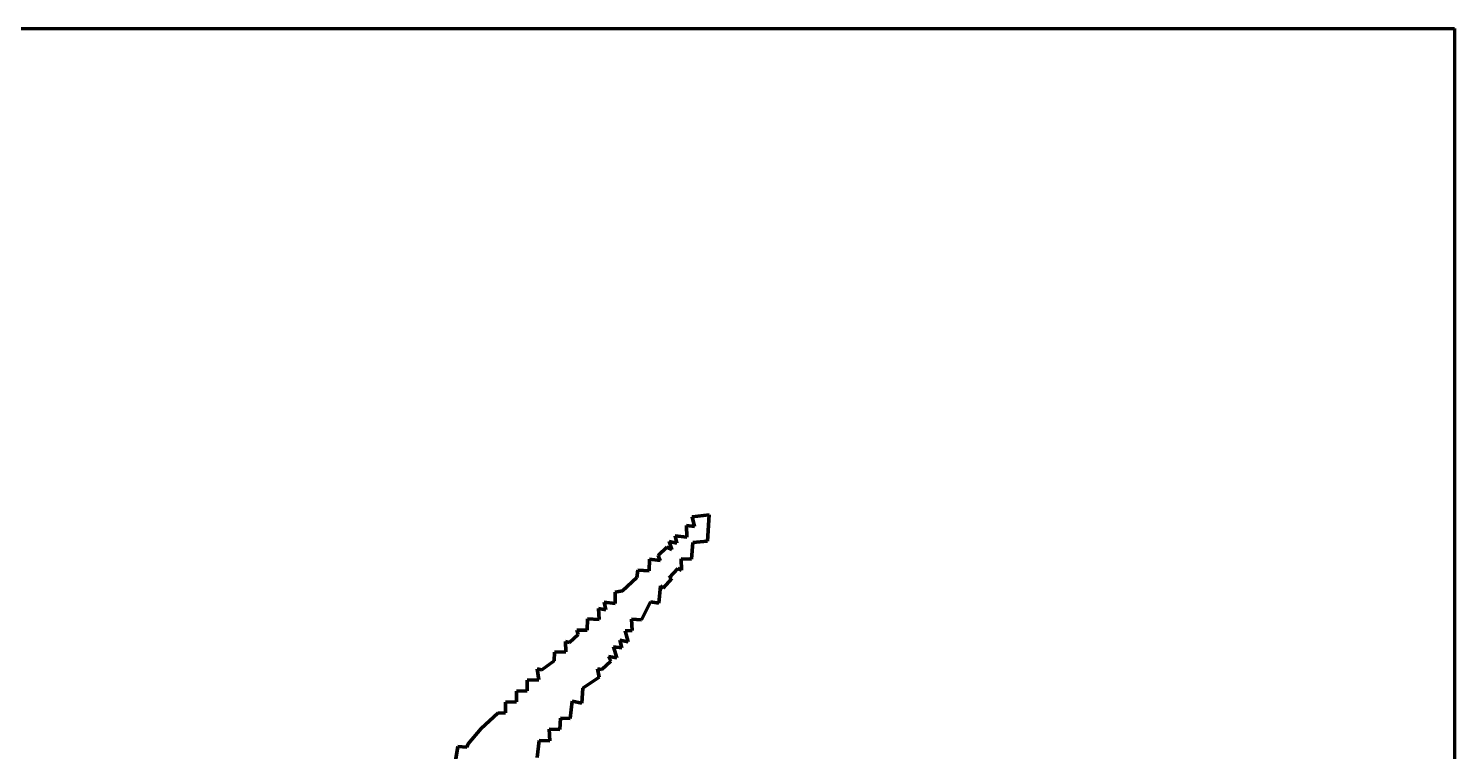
# Model space of a CAD drawing. Header units: millimetres. Extents: x 0 to 11.1, y 0 to 11.1.
# Drawn here: x 7.512 to 11.111, y 9.285 to 11.111 of the extents above; entities that cross this region are included whole.
import ezdxf

# ---------------------------------------------------------------- set-up
doc = ezdxf.new("R2010")
doc.units = ezdxf.units.MM
doc.layers.add('color#000000ff', color=7, linetype='CONTINUOUS', lineweight=100)
doc.layers.add('color#ffffffff', color=7, linetype='CONTINUOUS', lineweight=100)

msp = doc.modelspace()

# ---------------------------------------------------------------- linework, layer by layer
at = {"layer": 'color#000000ff'}
for p, q in [((9.1872, 9.8778), (9.23, 9.8827)), ((9.1927, 9.8531), (9.1872, 9.8778)), ((9.23, 9.8827), (9.2259, 9.8157)), ((9.1483, 9.8105), (9.1443, 9.8294)), ((9.1443, 9.8294), (9.1738, 9.8258)), ((9.1738, 9.8258), (9.1726, 9.8554)), ((9.1726, 9.8554), (9.1927, 9.8531)), ((9.1011, 9.7794), (9.123, 9.8012)), ((9.123, 9.8012), (9.1354, 9.7951)), ((9.1354, 9.7951), (9.1285, 9.8155)), ((9.1285, 9.8155), (9.1483, 9.8105)), ((9.1886, 9.8126), (9.1855, 9.7706)), ((9.2259, 9.8157), (9.1886, 9.8126)), ((9.0783, 9.7413), (9.0789, 9.7702)), ((9.0789, 9.7702), (9.1063, 9.7668)), ((9.1063, 9.7668), (9.1011, 9.7794)), ((9.1855, 9.7706), (9.1587, 9.7717)), ((9.1587, 9.7717), (9.1602, 9.7423)), ((9.011, 9.6906), (9.0472, 9.7245)), ((9.0472, 9.7245), (9.05, 9.7425)), ((9.05, 9.7425), (9.0783, 9.7413)), ((9.1352, 9.722), (9.1134, 9.6968)), ((9.1507, 9.7469), (9.1285, 9.7232)), ((9.1285, 9.7232), (9.1352, 9.722)), ((9.1602, 9.7423), (9.1507, 9.7469)), ((8.9924, 9.6585), (8.9925, 9.6868)), ((8.9925, 9.6868), (9.011, 9.6906)), ((9.1065, 9.7032), (9.1025, 9.6594)), ((9.1134, 9.6968), (9.1065, 9.7032)), ((8.9688, 9.6427), (8.9649, 9.6616)), ((8.9649, 9.6616), (8.9924, 9.6585)), ((9.0814, 9.6624), (9.0586, 9.617)), ((9.1025, 9.6594), (9.0814, 9.6624)), ((8.9216, 9.5907), (8.923, 9.6194)), ((8.923, 9.6194), (8.9522, 9.6183)), ((8.9522, 9.6183), (8.9506, 9.6458)), ((8.9506, 9.6458), (8.9688, 9.6427)), ((9.0586, 9.617), (9.0338, 9.6186)), ((9.0338, 9.6186), (9.0357, 9.5901)), ((8.8772, 9.5598), (8.8992, 9.5803)), ((8.8992, 9.5803), (8.8958, 9.5907)), ((8.8958, 9.5907), (8.9216, 9.5907)), ((9.0357, 9.5901), (9.0173, 9.5896)), ((9.0173, 9.5896), (9.0251, 9.5619)), ((8.8683, 9.536), (8.8668, 9.5625)), ((8.8668, 9.5625), (8.8772, 9.5598)), ((9.0093, 9.5462), (8.9884, 9.5494)), ((8.9884, 9.5494), (8.9968, 9.5211)), ((9.0251, 9.5619), (9.0039, 9.5658)), ((9.0039, 9.5658), (9.0093, 9.5462)), ((8.8071, 9.4908), (8.8387, 9.514)), ((8.8387, 9.514), (8.8392, 9.5356)), ((8.8392, 9.5356), (8.8683, 9.536)), ((8.9818, 9.5127), (8.9587, 9.4914)), ((8.9968, 9.5211), (8.9759, 9.5242)), ((8.9759, 9.5242), (8.9818, 9.5127)), ((8.7998, 9.4656), (8.7959, 9.4934)), ((8.7959, 9.4934), (8.8071, 9.4908)), ((8.9518, 9.4723), (8.9111, 9.4449)), ((8.9587, 9.4914), (8.9475, 9.4933)), ((8.9475, 9.4933), (8.9518, 9.4723)), ((8.743, 9.4101), (8.7435, 9.4367)), ((8.7435, 9.4367), (8.7703, 9.4379)), ((8.7703, 9.4379), (8.7705, 9.4651)), ((8.7705, 9.4651), (8.7998, 9.4656)), ((8.9111, 9.4449), (8.9082, 9.407)), ((8.7155, 9.4096), (8.743, 9.4101)), ((8.7158, 9.3823), (8.7155, 9.4096)), ((8.8838, 9.4116), (8.8793, 9.3681)), ((8.9082, 9.407), (8.8838, 9.4116)), ((8.6541, 9.3426), (8.696, 9.3816)), ((8.696, 9.3816), (8.7158, 9.3823)), ((8.8542, 9.369), (8.8531, 9.3402)), ((8.8793, 9.3681), (8.8542, 9.369)), ((8.6218, 9.3043), (8.6541, 9.3426)), ((8.8531, 9.3402), (8.8262, 9.341)), ((8.8262, 9.341), (8.8276, 9.3115)), ((8.5888, 9.2557), (8.5954, 9.2971)), ((8.5954, 9.2971), (8.6182, 9.2958)), ((8.6182, 9.2958), (8.6218, 9.3043)), ((8.801, 9.3126), (8.7955, 9.2698)), ((8.8276, 9.3115), (8.801, 9.3126))]:
    msp.add_line(p, q, dxfattribs=at)
at = {"layer": 'color#ffffffff'}
for p, q in [((0, 11.1111), (11.1111, 11.1111)), ((11.1111, 11.1111), (11.1111, 0)), ((9.23, 9.8827), (9.1872, 9.8778)), ((9.1872, 9.8778), (9.1927, 9.8531)), ((9.2259, 9.8157), (9.23, 9.8827)), ((9.1738, 9.8258), (9.1443, 9.8294)), ((9.1443, 9.8294), (9.1483, 9.8105)), ((9.1927, 9.8531), (9.1726, 9.8554)), ((9.1726, 9.8554), (9.1738, 9.8258)), ((9.123, 9.8012), (9.1011, 9.7794)), ((9.1354, 9.7951), (9.123, 9.8012)), ((9.1483, 9.8105), (9.1285, 9.8155)), ((9.1285, 9.8155), (9.1354, 9.7951)), ((9.1855, 9.7706), (9.1886, 9.8126)), ((9.1886, 9.8126), (9.2259, 9.8157)), ((9.0789, 9.7702), (9.0783, 9.7413)), ((9.1063, 9.7668), (9.0789, 9.7702)), ((9.1011, 9.7794), (9.1063, 9.7668)), ((9.1602, 9.7423), (9.1587, 9.7717)), ((9.1587, 9.7717), (9.1855, 9.7706)), ((9.0472, 9.7245), (9.011, 9.6906)), ((9.05, 9.7425), (9.0472, 9.7245)), ((9.0783, 9.7413), (9.05, 9.7425)), ((9.1134, 9.6968), (9.1352, 9.722)), ((9.1285, 9.7232), (9.1507, 9.7469)), ((9.1352, 9.722), (9.1285, 9.7232)), ((9.1507, 9.7469), (9.1602, 9.7423)), ((8.9925, 9.6868), (8.9924, 9.6585)), ((9.011, 9.6906), (8.9925, 9.6868)), ((9.1025, 9.6594), (9.1065, 9.7032)), ((9.1065, 9.7032), (9.1134, 9.6968)), ((8.9924, 9.6585), (8.9649, 9.6616)), ((8.9649, 9.6616), (8.9688, 9.6427)), ((9.0586, 9.617), (9.0814, 9.6624)), ((9.0814, 9.6624), (9.1025, 9.6594)), ((8.923, 9.6194), (8.9216, 9.5907)), ((8.9522, 9.6183), (8.923, 9.6194)), ((8.9688, 9.6427), (8.9506, 9.6458)), ((8.9506, 9.6458), (8.9522, 9.6183)), ((9.0357, 9.5901), (9.0338, 9.6186)), ((9.0338, 9.6186), (9.0586, 9.617)), ((8.8992, 9.5803), (8.8772, 9.5598)), ((8.9216, 9.5907), (8.8958, 9.5907)), ((8.8958, 9.5907), (8.8992, 9.5803)), ((9.0173, 9.5896), (9.0357, 9.5901)), ((9.0251, 9.5619), (9.0173, 9.5896)), ((8.8772, 9.5598), (8.8668, 9.5625)), ((8.8668, 9.5625), (8.8683, 9.536)), ((8.9968, 9.5211), (8.9884, 9.5494)), ((8.9884, 9.5494), (9.0093, 9.5462)), ((9.0093, 9.5462), (9.0039, 9.5658)), ((9.0039, 9.5658), (9.0251, 9.5619)), ((8.8387, 9.514), (8.8071, 9.4908)), ((8.8392, 9.5356), (8.8387, 9.514)), ((8.8683, 9.536), (8.8392, 9.5356)), ((8.9587, 9.4914), (8.9818, 9.5127)), ((8.9818, 9.5127), (8.9759, 9.5242)), ((8.9759, 9.5242), (8.9968, 9.5211)), ((8.8071, 9.4908), (8.7959, 9.4934)), ((8.7959, 9.4934), (8.7998, 9.4656)), ((8.9111, 9.4449), (8.9518, 9.4723)), ((8.9518, 9.4723), (8.9475, 9.4933)), ((8.9475, 9.4933), (8.9587, 9.4914)), ((8.7435, 9.4367), (8.743, 9.4101)), ((8.7703, 9.4379), (8.7435, 9.4367)), ((8.7705, 9.4651), (8.7703, 9.4379)), ((8.7998, 9.4656), (8.7705, 9.4651)), ((8.9082, 9.407), (8.9111, 9.4449)), ((8.743, 9.4101), (8.7155, 9.4096)), ((8.7155, 9.4096), (8.7158, 9.3823)), ((8.8793, 9.3681), (8.8838, 9.4116)), ((8.8838, 9.4116), (8.9082, 9.407)), ((8.696, 9.3816), (8.6541, 9.3426)), ((8.7158, 9.3823), (8.696, 9.3816)), ((8.8531, 9.3402), (8.8542, 9.369)), ((8.8542, 9.369), (8.8793, 9.3681)), ((8.6541, 9.3426), (8.6218, 9.3043)), ((8.8276, 9.3115), (8.8262, 9.341)), ((8.8262, 9.341), (8.8531, 9.3402)), ((8.5954, 9.2971), (8.5888, 9.2557)), ((8.6182, 9.2958), (8.5954, 9.2971)), ((8.6218, 9.3043), (8.6182, 9.2958)), ((8.7955, 9.2698), (8.801, 9.3126)), ((8.801, 9.3126), (8.8276, 9.3115))]:
    msp.add_line(p, q, dxfattribs=at)

doc.saveas('drawing.dxf')
